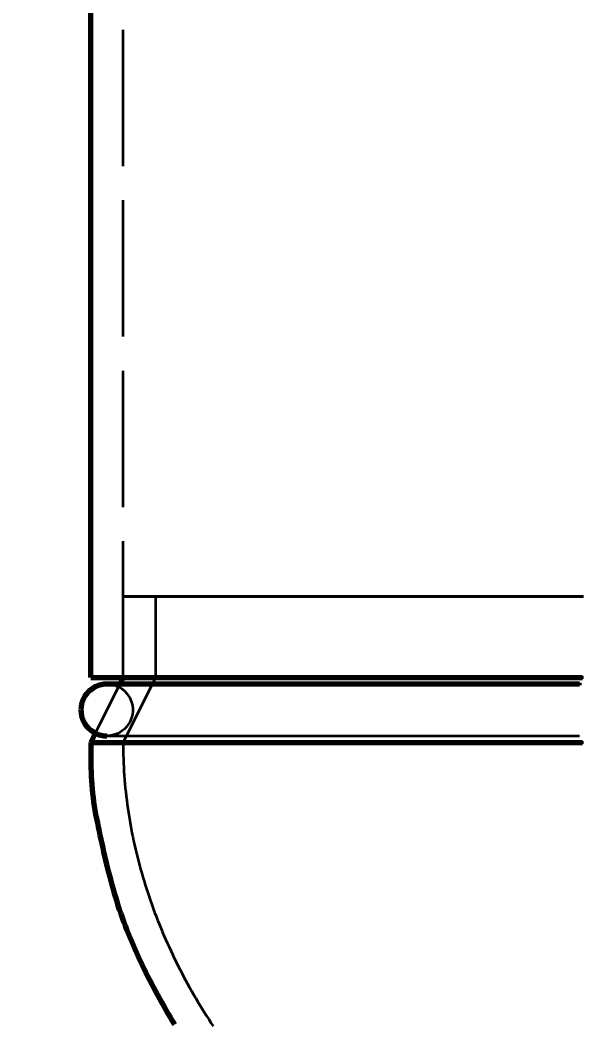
# Model space of a CAD drawing. Header units: millimetres. Extents: x 0 to 1554, y 0 to 420.
# Drawn here: x 75.68 to 92.08, y 141.39 to 170.84 of the extents above; entities that cross this region are included whole.
import ezdxf

# ---------------------------------------------------------------- set-up
doc = ezdxf.new("R2010")
doc.units = ezdxf.units.MM
doc.linetypes.add('IRAM-E-TRAZOS', pattern=[5, 4, -1])
for name, color, linetype, lineweight in [('01-VISIBLE', 7, 'CONTINUOUS', 70), ('02-OCULTA', 4, 'IRAM-E-TRAZOS', 35), ('04-COTA', 3, 'CONTINUOUS', 18)]:
    doc.layers.add(name, color=color, linetype=linetype, lineweight=lineweight)
doc.styles.add('ISO3098', font='isocpeur.ttf')
doc.dimstyles.new('FLAMA-IRAM', dxfattribs={"dimtxt": 3.5, "dimasz": 3.5, "dimexe": 2, "dimexo": 1.5, "dimgap": 1, "dimtad": 1, "dimdec": 1, "dimtxsty": 'ISO3098', "dimblk": 'IRAM_FLECHA', "dimblk1": 'IRAM_FLECHA', "dimblk2": 'IRAM_FLECHA', "dimcen": 2.5, "dimclrd": 256, "dimclre": 256, "dimclrt": 256, "dimazin": 3, "dimtfac": 1, "dimtmove": 0, "dimatfit": 3, "dimlwd": 18, "dimlwe": 18})

# ---------------------------------------------------------------- blocks, each defined once
blk = doc.blocks.new('IRAM_FLECHA')
blk.add_solid([(0, 0), (-1, 0.125), (-1, -0.125)])

msp = doc.modelspace()

# ---------------------------------------------------------------- linework, layer by layer
at = {"layer": '01-VISIBLE'}
for p, q in [((77.75, 151.552), (77.75, 331.552)), ((78.7, 151.552), (78.605, 151.362)), ((77.885, 149.922), (77.75, 149.652))]:
    msp.add_line(p, q, dxfattribs=at)
for points in [[(78.225, 151.362), (78.14, 151.357), (78.056, 151.343), (77.974, 151.319), (77.895, 151.287), (77.821, 151.245), (77.751, 151.196), (77.688, 151.139), (77.631, 151.076), (77.581, 151.006), (77.54, 150.932), (77.508, 150.853), (77.484, 150.771), (77.47, 150.687), (77.465, 150.602)], [(77.75, 151.552), (77.945, 151.552), (78.14, 151.552), (78.335, 151.552), (78.53, 151.552), (78.725, 151.552), (78.92, 151.552), (79.115, 151.552), (79.31, 151.552), (79.505, 151.552), (79.7, 151.552), (79.895, 151.552), (80.09, 151.552), (80.285, 151.552), (80.48, 151.552), (80.675, 151.552), (80.87, 151.552), (81.065, 151.552), (81.26, 151.552), (81.455, 151.552), (81.65, 151.552), (81.845, 151.552), (82.04, 151.552), (82.235, 151.552), (82.43, 151.552), (82.625, 151.552), (82.82, 151.552), (83.015, 151.552), (83.21, 151.552), (83.405, 151.552), (83.6, 151.552), (83.795, 151.552), (83.99, 151.552), (84.185, 151.552), (84.38, 151.552), (84.575, 151.552), (84.77, 151.552), (84.965, 151.552), (85.16, 151.552), (85.355, 151.552), (85.55, 151.552), (85.745, 151.552), (85.94, 151.552), (86.135, 151.552), (86.33, 151.552), (86.525, 151.552), (86.72, 151.552), (86.915, 151.552), (87.11, 151.552), (87.305, 151.552), (87.5, 151.552), (87.695, 151.552), (87.89, 151.552), (88.085, 151.552), (88.28, 151.552), (88.475, 151.552), (88.67, 151.552), (88.865, 151.552), (89.06, 151.552), (89.255, 151.552), (89.45, 151.552), (89.645, 151.552), (89.84, 151.552), (90.035, 151.552), (90.23, 151.552), (90.425, 151.552), (90.62, 151.552), (90.815, 151.552), (91.01, 151.552), (91.205, 151.552), (91.4, 151.552), (91.595, 151.552), (91.79, 151.552), (91.985, 151.552), (92.18, 151.552)], [(78.605, 151.362), (78.542, 151.362), (78.478, 151.362), (78.415, 151.362), (78.352, 151.362), (78.288, 151.362), (78.225, 151.362)], [(92.094, 151.362), (91.901, 151.362), (91.709, 151.362), (91.516, 151.362), (91.323, 151.362), (91.131, 151.362), (90.938, 151.362), (90.746, 151.362), (90.553, 151.362), (90.36, 151.362), (90.168, 151.362), (89.975, 151.362), (89.782, 151.362), (89.59, 151.362), (89.397, 151.362), (89.205, 151.362), (89.012, 151.362), (88.819, 151.362), (88.627, 151.362), (88.434, 151.362), (88.242, 151.362), (88.049, 151.362), (87.856, 151.362), (87.664, 151.362), (87.471, 151.362), (87.278, 151.362), (87.086, 151.362), (86.893, 151.362), (86.701, 151.362), (86.508, 151.362), (86.315, 151.362), (86.123, 151.362), (85.93, 151.362), (85.737, 151.362), (85.545, 151.362), (85.352, 151.362), (85.159, 151.362), (84.967, 151.362), (84.774, 151.362), (84.582, 151.362), (84.389, 151.362), (84.196, 151.362), (84.004, 151.362), (83.811, 151.362), (83.618, 151.362), (83.426, 151.362), (83.233, 151.362), (83.041, 151.362), (82.848, 151.362), (82.655, 151.362), (82.463, 151.362), (82.27, 151.362), (82.077, 151.362), (81.885, 151.362), (81.692, 151.362), (81.5, 151.362), (81.307, 151.362), (81.114, 151.362), (80.922, 151.362), (80.729, 151.362), (80.536, 151.362), (80.344, 151.362), (80.151, 151.362), (79.959, 151.362), (79.766, 151.362), (79.573, 151.362), (79.381, 151.362), (79.188, 151.362), (78.995, 151.362), (78.803, 151.362), (78.61, 151.362), (78.418, 151.362), (78.225, 151.362)], [(77.465, 150.602), (77.47, 150.517), (77.484, 150.433), (77.508, 150.351), (77.54, 150.272), (77.581, 150.197), (77.631, 150.128), (77.688, 150.064), (77.751, 150.008), (77.821, 149.958), (77.895, 149.917), (77.974, 149.884), (78.056, 149.861), (78.14, 149.847), (78.225, 149.842)], [(77.75, 149.652), (77.945, 149.652), (78.14, 149.652), (78.335, 149.652), (78.53, 149.652), (78.725, 149.652), (78.92, 149.652), (79.115, 149.652), (79.31, 149.652), (79.505, 149.652), (79.7, 149.652), (79.895, 149.652), (80.09, 149.652), (80.285, 149.652), (80.48, 149.652), (80.675, 149.652), (80.87, 149.652), (81.065, 149.652), (81.26, 149.652), (81.455, 149.652), (81.65, 149.652), (81.845, 149.652), (82.04, 149.652), (82.235, 149.652), (82.43, 149.652), (82.625, 149.652), (82.82, 149.652), (83.015, 149.652), (83.21, 149.652), (83.405, 149.652), (83.6, 149.652), (83.795, 149.652), (83.99, 149.652), (84.185, 149.652), (84.38, 149.652), (84.575, 149.652), (84.77, 149.652), (84.965, 149.652), (85.16, 149.652), (85.355, 149.652), (85.55, 149.652), (85.745, 149.652), (85.94, 149.652), (86.135, 149.652), (86.33, 149.652), (86.525, 149.652), (86.72, 149.652), (86.915, 149.652), (87.11, 149.652), (87.305, 149.652), (87.5, 149.652), (87.695, 149.652), (87.89, 149.652), (88.085, 149.652), (88.28, 149.652), (88.475, 149.652), (88.67, 149.652), (88.865, 149.652), (89.06, 149.652), (89.255, 149.652), (89.45, 149.652), (89.645, 149.652), (89.84, 149.652), (90.035, 149.652), (90.23, 149.652), (90.425, 149.652), (90.62, 149.652), (90.815, 149.652), (91.01, 149.652), (91.205, 149.652), (91.4, 149.652), (91.595, 149.652), (91.79, 149.652), (91.985, 149.652), (92.18, 149.652)], [(77.75, 149.652), (77.751, 149.527), (77.752, 149.402), (77.753, 149.277), (77.754, 149.152), (77.756, 149.027), (77.759, 148.902), (77.762, 148.777), (77.767, 148.653), (77.773, 148.528), (77.781, 148.403), (77.791, 148.279), (77.804, 148.154), (77.818, 148.03), (77.835, 147.906), (77.853, 147.783), (77.874, 147.66), (77.896, 147.537), (77.92, 147.414), (77.945, 147.292), (77.97, 147.169), (77.996, 147.047), (78.022, 146.925), (78.048, 146.803), (78.075, 146.681), (78.103, 146.559), (78.13, 146.437), (78.158, 146.315), (78.186, 146.194), (78.215, 146.072), (78.245, 145.951), (78.275, 145.83), (78.307, 145.709), (78.339, 145.588), (78.372, 145.468), (78.406, 145.347), (78.441, 145.228), (78.477, 145.108), (78.513, 144.988), (78.551, 144.869), (78.59, 144.751), (78.63, 144.632), (78.672, 144.514), (78.714, 144.397), (78.758, 144.28), (78.803, 144.164), (78.849, 144.047), (78.896, 143.932), (78.944, 143.816), (78.994, 143.702), (79.044, 143.587), (79.095, 143.473), (79.147, 143.36), (79.2, 143.246), (79.253, 143.134), (79.308, 143.021), (79.363, 142.909), (79.419, 142.797), (79.476, 142.686), (79.533, 142.575), (79.591, 142.465), (79.65, 142.355), (79.71, 142.245), (79.77, 142.135), (79.831, 142.026), (79.893, 141.918), (79.955, 141.809), (80.018, 141.701), (80.081, 141.594), (80.145, 141.486), (80.21, 141.38)]]:
    msp.add_lwpolyline(points, dxfattribs=at)
at = {"layer": '02-OCULTA'}
for p, q in [((78.7, 151.552), (78.7, 331.552)), ((78.7, 151.552), (78.7, 153.927)), ((79.65, 153.927), (79.65, 151.552)), ((78.605, 151.362), (77.885, 149.922)), ((79.65, 151.552), (78.7, 149.652))]:
    msp.add_line(p, q, dxfattribs=at)
for points in [[(92.208, 153.927), (92.017, 153.927), (91.827, 153.927), (91.637, 153.927), (91.447, 153.927), (91.257, 153.927), (91.066, 153.927), (90.876, 153.927), (90.686, 153.927), (90.495, 153.927), (90.305, 153.927), (90.115, 153.927), (89.925, 153.927), (89.734, 153.927), (89.544, 153.927), (89.354, 153.927), (89.164, 153.927), (88.973, 153.927), (88.783, 153.927), (88.593, 153.927), (88.403, 153.927), (88.212, 153.927), (88.022, 153.927), (87.832, 153.927), (87.642, 153.927), (87.451, 153.927), (87.261, 153.927), (87.071, 153.927), (86.881, 153.927), (86.69, 153.927), (86.5, 153.927), (86.31, 153.927), (86.12, 153.927), (85.929, 153.927), (85.739, 153.927), (85.549, 153.927), (85.359, 153.927), (85.168, 153.927), (84.978, 153.927), (84.788, 153.927), (84.598, 153.927), (84.407, 153.927), (84.217, 153.927), (84.027, 153.927), (83.837, 153.927), (83.647, 153.927), (83.456, 153.927), (83.266, 153.927), (83.076, 153.927), (82.885, 153.927), (82.695, 153.927), (82.505, 153.927), (82.315, 153.927), (82.124, 153.927), (81.934, 153.927), (81.744, 153.927), (81.554, 153.927), (81.363, 153.927), (81.173, 153.927), (80.983, 153.927), (80.793, 153.927), (80.602, 153.927), (80.412, 153.927), (80.222, 153.927), (80.032, 153.927), (79.841, 153.927), (79.651, 153.927), (79.461, 153.927), (79.271, 153.927), (79.08, 153.927), (78.89, 153.927), (78.7, 153.927)], [(78.7, 153.927), (78.89, 153.927), (79.08, 153.927), (79.271, 153.927), (79.461, 153.927), (79.651, 153.927), (79.841, 153.927), (80.032, 153.927), (80.222, 153.927), (80.412, 153.927), (80.602, 153.927), (80.793, 153.927), (80.983, 153.927), (81.173, 153.927), (81.363, 153.927), (81.554, 153.927), (81.744, 153.927), (81.934, 153.927), (82.124, 153.927), (82.315, 153.927), (82.505, 153.927), (82.695, 153.927), (82.885, 153.927), (83.076, 153.927), (83.266, 153.927), (83.456, 153.927), (83.647, 153.927), (83.837, 153.927), (84.027, 153.927), (84.217, 153.927), (84.407, 153.927), (84.598, 153.927), (84.788, 153.927), (84.978, 153.927), (85.168, 153.927), (85.359, 153.927), (85.549, 153.927), (85.739, 153.927), (85.929, 153.927), (86.12, 153.927), (86.31, 153.927), (86.5, 153.927), (86.69, 153.927), (86.881, 153.927), (87.071, 153.927), (87.261, 153.927), (87.451, 153.927), (87.642, 153.927), (87.832, 153.927), (88.022, 153.927), (88.212, 153.927), (88.403, 153.927), (88.593, 153.927), (88.783, 153.927), (88.973, 153.927), (89.164, 153.927), (89.354, 153.927), (89.544, 153.927), (89.734, 153.927), (89.925, 153.927), (90.115, 153.927), (90.305, 153.927), (90.495, 153.927), (90.686, 153.927), (90.876, 153.927), (91.066, 153.927), (91.257, 153.927), (91.447, 153.927), (91.637, 153.927), (91.827, 153.927), (92.017, 153.927), (92.208, 153.927)], [(92.078, 153.927), (91.893, 153.927), (91.707, 153.927), (91.522, 153.927), (91.337, 153.927), (91.151, 153.927), (90.965, 153.927), (90.78, 153.927), (90.594, 153.927), (90.409, 153.927), (90.223, 153.927), (90.038, 153.927), (89.852, 153.927), (89.667, 153.927), (89.481, 153.927), (89.296, 153.927), (89.111, 153.927), (88.925, 153.927), (88.739, 153.927), (88.554, 153.927), (88.368, 153.927), (88.183, 153.927), (87.998, 153.927), (87.812, 153.927), (87.626, 153.927), (87.441, 153.927), (87.255, 153.927), (87.07, 153.927), (86.885, 153.927), (86.699, 153.927), (86.513, 153.927), (86.328, 153.927), (86.142, 153.927), (85.957, 153.927), (85.772, 153.927), (85.586, 153.927), (85.4, 153.927), (85.215, 153.927), (85.029, 153.927), (84.844, 153.927), (84.659, 153.927), (84.473, 153.927), (84.287, 153.927), (84.102, 153.927), (83.916, 153.927), (83.731, 153.927), (83.546, 153.927), (83.36, 153.927), (83.174, 153.927), (82.989, 153.927), (82.803, 153.927), (82.618, 153.927), (82.433, 153.927), (82.247, 153.927), (82.061, 153.927), (81.876, 153.927), (81.69, 153.927), (81.505, 153.927), (81.319, 153.927), (81.134, 153.927), (80.948, 153.927), (80.763, 153.927), (80.577, 153.927), (80.392, 153.927), (80.206, 153.927), (80.021, 153.927), (79.835, 153.927), (79.65, 153.927)], [(79.65, 153.927), (79.835, 153.927), (80.021, 153.927), (80.206, 153.927), (80.392, 153.927), (80.577, 153.927), (80.763, 153.927), (80.948, 153.927), (81.134, 153.927), (81.319, 153.927), (81.505, 153.927), (81.69, 153.927), (81.876, 153.927), (82.061, 153.927), (82.247, 153.927), (82.433, 153.927), (82.618, 153.927), (82.803, 153.927), (82.989, 153.927), (83.174, 153.927), (83.36, 153.927), (83.546, 153.927), (83.731, 153.927), (83.916, 153.927), (84.102, 153.927), (84.287, 153.927), (84.473, 153.927), (84.659, 153.927), (84.844, 153.927), (85.029, 153.927), (85.215, 153.927), (85.4, 153.927), (85.586, 153.927), (85.772, 153.927), (85.957, 153.927), (86.142, 153.927), (86.328, 153.927), (86.513, 153.927), (86.699, 153.927), (86.885, 153.927), (87.07, 153.927), (87.255, 153.927), (87.441, 153.927), (87.626, 153.927), (87.812, 153.927), (87.998, 153.927), (88.183, 153.927), (88.368, 153.927), (88.554, 153.927), (88.739, 153.927), (88.925, 153.927), (89.111, 153.927), (89.296, 153.927), (89.481, 153.927), (89.667, 153.927), (89.852, 153.927), (90.038, 153.927), (90.223, 153.927), (90.409, 153.927), (90.594, 153.927), (90.78, 153.927), (90.965, 153.927), (91.151, 153.927), (91.337, 153.927), (91.522, 153.927), (91.707, 153.927), (91.893, 153.927), (92.078, 153.927)], [(92.18, 151.552), (91.985, 151.552), (91.79, 151.552), (91.595, 151.552), (91.4, 151.552), (91.205, 151.552), (91.01, 151.552), (90.815, 151.552), (90.62, 151.552), (90.425, 151.552), (90.23, 151.552), (90.035, 151.552), (89.84, 151.552), (89.645, 151.552), (89.45, 151.552), (89.255, 151.552), (89.06, 151.552), (88.865, 151.552), (88.67, 151.552), (88.475, 151.552), (88.28, 151.552), (88.085, 151.552), (87.89, 151.552), (87.695, 151.552), (87.5, 151.552), (87.305, 151.552), (87.11, 151.552), (86.915, 151.552), (86.72, 151.552), (86.525, 151.552), (86.33, 151.552), (86.135, 151.552), (85.94, 151.552), (85.745, 151.552), (85.55, 151.552), (85.355, 151.552), (85.16, 151.552), (84.965, 151.552), (84.77, 151.552), (84.575, 151.552), (84.38, 151.552), (84.185, 151.552), (83.99, 151.552), (83.795, 151.552), (83.6, 151.552), (83.405, 151.552), (83.21, 151.552), (83.015, 151.552), (82.82, 151.552), (82.625, 151.552), (82.43, 151.552), (82.235, 151.552), (82.04, 151.552), (81.845, 151.552), (81.65, 151.552), (81.455, 151.552), (81.26, 151.552), (81.065, 151.552), (80.87, 151.552), (80.675, 151.552), (80.48, 151.552), (80.285, 151.552), (80.09, 151.552), (79.895, 151.552), (79.7, 151.552), (79.505, 151.552), (79.31, 151.552), (79.115, 151.552), (78.92, 151.552), (78.725, 151.552), (78.53, 151.552), (78.335, 151.552), (78.14, 151.552), (77.945, 151.552), (77.75, 151.552)], [(78.225, 151.362), (78.307, 151.357), (78.388, 151.344), (78.468, 151.322), (78.544, 151.292), (78.617, 151.253), (78.685, 151.207), (78.748, 151.154), (78.804, 151.094), (78.854, 151.028), (78.896, 150.958), (78.931, 150.883), (78.957, 150.805), (78.975, 150.725), (78.984, 150.643), (78.984, 150.561), (78.975, 150.479), (78.957, 150.398), (78.931, 150.32), (78.896, 150.246), (78.854, 150.175), (78.804, 150.11), (78.748, 150.05), (78.685, 149.997), (78.617, 149.951), (78.544, 149.912), (78.468, 149.882), (78.388, 149.86), (78.307, 149.846), (78.225, 149.842)], [(92.146, 151.362), (91.956, 151.362), (91.765, 151.362), (91.574, 151.362), (91.384, 151.362), (91.193, 151.362), (91.002, 151.362), (90.811, 151.362), (90.621, 151.362), (90.43, 151.362), (90.239, 151.362), (90.048, 151.362), (89.858, 151.362), (89.667, 151.362), (89.476, 151.362), (89.286, 151.362), (89.095, 151.362), (88.904, 151.362), (88.713, 151.362), (88.523, 151.362), (88.332, 151.362), (88.141, 151.362), (87.951, 151.362), (87.76, 151.362), (87.569, 151.362), (87.378, 151.362), (87.188, 151.362), (86.997, 151.362), (86.806, 151.362), (86.615, 151.362), (86.425, 151.362), (86.234, 151.362), (86.043, 151.362), (85.853, 151.362), (85.662, 151.362), (85.471, 151.362), (85.28, 151.362), (85.09, 151.362), (84.899, 151.362), (84.708, 151.362), (84.517, 151.362), (84.327, 151.362), (84.136, 151.362), (83.945, 151.362), (83.755, 151.362), (83.564, 151.362), (83.373, 151.362), (83.182, 151.362), (82.992, 151.362), (82.801, 151.362), (82.61, 151.362), (82.419, 151.362), (82.229, 151.362), (82.038, 151.362), (81.847, 151.362), (81.657, 151.362), (81.466, 151.362), (81.275, 151.362), (81.084, 151.362), (80.894, 151.362), (80.703, 151.362), (80.512, 151.362), (80.322, 151.362), (80.131, 151.362), (79.94, 151.362), (79.749, 151.362), (79.559, 151.362), (79.368, 151.362), (79.177, 151.362), (78.986, 151.362), (78.796, 151.362), (78.605, 151.362)], [(92.208, 151.552), (92.017, 151.552), (91.827, 151.552), (91.637, 151.552), (91.447, 151.552), (91.257, 151.552), (91.066, 151.552), (90.876, 151.552), (90.686, 151.552), (90.495, 151.552), (90.305, 151.552), (90.115, 151.552), (89.925, 151.552), (89.734, 151.552), (89.544, 151.552), (89.354, 151.552), (89.164, 151.552), (88.973, 151.552), (88.783, 151.552), (88.593, 151.552), (88.403, 151.552), (88.212, 151.552), (88.022, 151.552), (87.832, 151.552), (87.642, 151.552), (87.451, 151.552), (87.261, 151.552), (87.071, 151.552), (86.881, 151.552), (86.69, 151.552), (86.5, 151.552), (86.31, 151.552), (86.12, 151.552), (85.929, 151.552), (85.739, 151.552), (85.549, 151.552), (85.359, 151.552), (85.168, 151.552), (84.978, 151.552), (84.788, 151.552), (84.598, 151.552), (84.407, 151.552), (84.217, 151.552), (84.027, 151.552), (83.837, 151.552), (83.647, 151.552), (83.456, 151.552), (83.266, 151.552), (83.076, 151.552), (82.885, 151.552), (82.695, 151.552), (82.505, 151.552), (82.315, 151.552), (82.124, 151.552), (81.934, 151.552), (81.744, 151.552), (81.554, 151.552), (81.363, 151.552), (81.173, 151.552), (80.983, 151.552), (80.793, 151.552), (80.602, 151.552), (80.412, 151.552), (80.222, 151.552), (80.032, 151.552), (79.841, 151.552), (79.651, 151.552), (79.461, 151.552), (79.271, 151.552), (79.08, 151.552), (78.89, 151.552), (78.7, 151.552)], [(78.7, 151.552), (78.89, 151.552), (79.08, 151.552), (79.271, 151.552), (79.461, 151.552), (79.651, 151.552), (79.841, 151.552), (80.032, 151.552), (80.222, 151.552), (80.412, 151.552), (80.602, 151.552), (80.793, 151.552), (80.983, 151.552), (81.173, 151.552), (81.363, 151.552), (81.554, 151.552), (81.744, 151.552), (81.934, 151.552), (82.124, 151.552), (82.315, 151.552), (82.505, 151.552), (82.695, 151.552), (82.885, 151.552), (83.076, 151.552), (83.266, 151.552), (83.456, 151.552), (83.647, 151.552), (83.837, 151.552), (84.027, 151.552), (84.217, 151.552), (84.407, 151.552), (84.598, 151.552), (84.788, 151.552), (84.978, 151.552), (85.168, 151.552), (85.359, 151.552), (85.549, 151.552), (85.739, 151.552), (85.929, 151.552), (86.12, 151.552), (86.31, 151.552), (86.5, 151.552), (86.69, 151.552), (86.881, 151.552), (87.071, 151.552), (87.261, 151.552), (87.451, 151.552), (87.642, 151.552), (87.832, 151.552), (88.022, 151.552), (88.212, 151.552), (88.403, 151.552), (88.593, 151.552), (88.783, 151.552), (88.973, 151.552), (89.164, 151.552), (89.354, 151.552), (89.544, 151.552), (89.734, 151.552), (89.925, 151.552), (90.115, 151.552), (90.305, 151.552), (90.495, 151.552), (90.686, 151.552), (90.876, 151.552), (91.066, 151.552), (91.257, 151.552), (91.447, 151.552), (91.637, 151.552), (91.827, 151.552), (92.017, 151.552), (92.208, 151.552)], [(92.208, 151.552), (92.017, 151.552), (91.827, 151.552), (91.637, 151.552), (91.447, 151.552), (91.257, 151.552), (91.066, 151.552), (90.876, 151.552), (90.686, 151.552), (90.495, 151.552), (90.305, 151.552), (90.115, 151.552), (89.925, 151.552), (89.734, 151.552), (89.544, 151.552), (89.354, 151.552), (89.164, 151.552), (88.973, 151.552), (88.783, 151.552), (88.593, 151.552), (88.403, 151.552), (88.212, 151.552), (88.022, 151.552), (87.832, 151.552), (87.642, 151.552), (87.451, 151.552), (87.261, 151.552), (87.071, 151.552), (86.881, 151.552), (86.69, 151.552), (86.5, 151.552), (86.31, 151.552), (86.12, 151.552), (85.929, 151.552), (85.739, 151.552), (85.549, 151.552), (85.359, 151.552), (85.168, 151.552), (84.978, 151.552), (84.788, 151.552), (84.598, 151.552), (84.407, 151.552), (84.217, 151.552), (84.027, 151.552), (83.837, 151.552), (83.647, 151.552), (83.456, 151.552), (83.266, 151.552), (83.076, 151.552), (82.885, 151.552), (82.695, 151.552), (82.505, 151.552), (82.315, 151.552), (82.124, 151.552), (81.934, 151.552), (81.744, 151.552), (81.554, 151.552), (81.363, 151.552), (81.173, 151.552), (80.983, 151.552), (80.793, 151.552), (80.602, 151.552), (80.412, 151.552), (80.222, 151.552), (80.032, 151.552), (79.841, 151.552), (79.651, 151.552), (79.461, 151.552), (79.271, 151.552), (79.08, 151.552), (78.89, 151.552), (78.7, 151.552)], [(78.7, 151.552), (78.89, 151.552), (79.08, 151.552), (79.271, 151.552), (79.461, 151.552), (79.651, 151.552), (79.841, 151.552), (80.032, 151.552), (80.222, 151.552), (80.412, 151.552), (80.602, 151.552), (80.793, 151.552), (80.983, 151.552), (81.173, 151.552), (81.363, 151.552), (81.554, 151.552), (81.744, 151.552), (81.934, 151.552), (82.124, 151.552), (82.315, 151.552), (82.505, 151.552), (82.695, 151.552), (82.885, 151.552), (83.076, 151.552), (83.266, 151.552), (83.456, 151.552), (83.647, 151.552), (83.837, 151.552), (84.027, 151.552), (84.217, 151.552), (84.407, 151.552), (84.598, 151.552), (84.788, 151.552), (84.978, 151.552), (85.168, 151.552), (85.359, 151.552), (85.549, 151.552), (85.739, 151.552), (85.929, 151.552), (86.12, 151.552), (86.31, 151.552), (86.5, 151.552), (86.69, 151.552), (86.881, 151.552), (87.071, 151.552), (87.261, 151.552), (87.451, 151.552), (87.642, 151.552), (87.832, 151.552), (88.022, 151.552), (88.212, 151.552), (88.403, 151.552), (88.593, 151.552), (88.783, 151.552), (88.973, 151.552), (89.164, 151.552), (89.354, 151.552), (89.544, 151.552), (89.734, 151.552), (89.925, 151.552), (90.115, 151.552), (90.305, 151.552), (90.495, 151.552), (90.686, 151.552), (90.876, 151.552), (91.066, 151.552), (91.257, 151.552), (91.447, 151.552), (91.637, 151.552), (91.827, 151.552), (92.017, 151.552), (92.208, 151.552)], [(92.078, 151.552), (91.893, 151.552), (91.707, 151.552), (91.522, 151.552), (91.337, 151.552), (91.151, 151.552), (90.965, 151.552), (90.78, 151.552), (90.594, 151.552), (90.409, 151.552), (90.223, 151.552), (90.038, 151.552), (89.852, 151.552), (89.667, 151.552), (89.481, 151.552), (89.296, 151.552), (89.111, 151.552), (88.925, 151.552), (88.739, 151.552), (88.554, 151.552), (88.368, 151.552), (88.183, 151.552), (87.998, 151.552), (87.812, 151.552), (87.626, 151.552), (87.441, 151.552), (87.255, 151.552), (87.07, 151.552), (86.885, 151.552), (86.699, 151.552), (86.513, 151.552), (86.328, 151.552), (86.142, 151.552), (85.957, 151.552), (85.772, 151.552), (85.586, 151.552), (85.4, 151.552), (85.215, 151.552), (85.029, 151.552), (84.844, 151.552), (84.659, 151.552), (84.473, 151.552), (84.287, 151.552), (84.102, 151.552), (83.916, 151.552), (83.731, 151.552), (83.546, 151.552), (83.36, 151.552), (83.174, 151.552), (82.989, 151.552), (82.803, 151.552), (82.618, 151.552), (82.433, 151.552), (82.247, 151.552), (82.061, 151.552), (81.876, 151.552), (81.69, 151.552), (81.505, 151.552), (81.319, 151.552), (81.134, 151.552), (80.948, 151.552), (80.763, 151.552), (80.577, 151.552), (80.392, 151.552), (80.206, 151.552), (80.021, 151.552), (79.835, 151.552), (79.65, 151.552)], [(79.65, 151.552), (79.835, 151.552), (80.021, 151.552), (80.206, 151.552), (80.392, 151.552), (80.577, 151.552), (80.763, 151.552), (80.948, 151.552), (81.134, 151.552), (81.319, 151.552), (81.505, 151.552), (81.69, 151.552), (81.876, 151.552), (82.061, 151.552), (82.247, 151.552), (82.433, 151.552), (82.618, 151.552), (82.803, 151.552), (82.989, 151.552), (83.174, 151.552), (83.36, 151.552), (83.546, 151.552), (83.731, 151.552), (83.916, 151.552), (84.102, 151.552), (84.287, 151.552), (84.473, 151.552), (84.659, 151.552), (84.844, 151.552), (85.029, 151.552), (85.215, 151.552), (85.4, 151.552), (85.586, 151.552), (85.772, 151.552), (85.957, 151.552), (86.142, 151.552), (86.328, 151.552), (86.513, 151.552), (86.699, 151.552), (86.885, 151.552), (87.07, 151.552), (87.255, 151.552), (87.441, 151.552), (87.626, 151.552), (87.812, 151.552), (87.998, 151.552), (88.183, 151.552), (88.368, 151.552), (88.554, 151.552), (88.739, 151.552), (88.925, 151.552), (89.111, 151.552), (89.296, 151.552), (89.481, 151.552), (89.667, 151.552), (89.852, 151.552), (90.038, 151.552), (90.223, 151.552), (90.409, 151.552), (90.594, 151.552), (90.78, 151.552), (90.965, 151.552), (91.151, 151.552), (91.337, 151.552), (91.522, 151.552), (91.707, 151.552), (91.893, 151.552), (92.078, 151.552)], [(92.18, 149.652), (91.985, 149.652), (91.79, 149.652), (91.595, 149.652), (91.4, 149.652), (91.205, 149.652), (91.01, 149.652), (90.815, 149.652), (90.62, 149.652), (90.425, 149.652), (90.23, 149.652), (90.035, 149.652), (89.84, 149.652), (89.645, 149.652), (89.45, 149.652), (89.255, 149.652), (89.06, 149.652), (88.865, 149.652), (88.67, 149.652), (88.475, 149.652), (88.28, 149.652), (88.085, 149.652), (87.89, 149.652), (87.695, 149.652), (87.5, 149.652), (87.305, 149.652), (87.11, 149.652), (86.915, 149.652), (86.72, 149.652), (86.525, 149.652), (86.33, 149.652), (86.135, 149.652), (85.94, 149.652), (85.745, 149.652), (85.55, 149.652), (85.355, 149.652), (85.16, 149.652), (84.965, 149.652), (84.77, 149.652), (84.575, 149.652), (84.38, 149.652), (84.185, 149.652), (83.99, 149.652), (83.795, 149.652), (83.6, 149.652), (83.405, 149.652), (83.21, 149.652), (83.015, 149.652), (82.82, 149.652), (82.625, 149.652), (82.43, 149.652), (82.235, 149.652), (82.04, 149.652), (81.845, 149.652), (81.65, 149.652), (81.455, 149.652), (81.26, 149.652), (81.065, 149.652), (80.87, 149.652), (80.675, 149.652), (80.48, 149.652), (80.285, 149.652), (80.09, 149.652), (79.895, 149.652), (79.7, 149.652), (79.505, 149.652), (79.31, 149.652), (79.115, 149.652), (78.92, 149.652), (78.725, 149.652), (78.53, 149.652), (78.335, 149.652), (78.14, 149.652), (77.945, 149.652), (77.75, 149.652)], [(78.225, 149.842), (78.418, 149.842), (78.61, 149.842), (78.803, 149.842), (78.995, 149.842), (79.188, 149.842), (79.381, 149.842), (79.573, 149.842), (79.766, 149.842), (79.959, 149.842), (80.151, 149.842), (80.344, 149.842), (80.536, 149.842), (80.729, 149.842), (80.922, 149.842), (81.114, 149.842), (81.307, 149.842), (81.5, 149.842), (81.692, 149.842), (81.885, 149.842), (82.077, 149.842), (82.27, 149.842), (82.463, 149.842), (82.655, 149.842), (82.848, 149.842), (83.041, 149.842), (83.233, 149.842), (83.426, 149.842), (83.618, 149.842), (83.811, 149.842), (84.004, 149.842), (84.196, 149.842), (84.389, 149.842), (84.582, 149.842), (84.774, 149.842), (84.967, 149.842), (85.159, 149.842), (85.352, 149.842), (85.545, 149.842), (85.737, 149.842), (85.93, 149.842), (86.123, 149.842), (86.315, 149.842), (86.508, 149.842), (86.701, 149.842), (86.893, 149.842), (87.086, 149.842), (87.278, 149.842), (87.471, 149.842), (87.664, 149.842), (87.856, 149.842), (88.049, 149.842), (88.242, 149.842), (88.434, 149.842), (88.627, 149.842), (88.819, 149.842), (89.012, 149.842), (89.205, 149.842), (89.397, 149.842), (89.59, 149.842), (89.782, 149.842), (89.975, 149.842), (90.168, 149.842), (90.36, 149.842), (90.553, 149.842), (90.746, 149.842), (90.938, 149.842), (91.131, 149.842), (91.323, 149.842), (91.516, 149.842), (91.709, 149.842), (91.901, 149.842), (92.094, 149.842)], [(78.225, 149.842), (78.418, 149.842), (78.61, 149.842), (78.803, 149.842), (78.995, 149.842), (79.188, 149.842), (79.381, 149.842), (79.573, 149.842), (79.766, 149.842), (79.959, 149.842), (80.151, 149.842), (80.344, 149.842), (80.536, 149.842), (80.729, 149.842), (80.922, 149.842), (81.114, 149.842), (81.307, 149.842), (81.5, 149.842), (81.692, 149.842), (81.885, 149.842), (82.077, 149.842), (82.27, 149.842), (82.463, 149.842), (82.655, 149.842), (82.848, 149.842), (83.041, 149.842), (83.233, 149.842), (83.426, 149.842), (83.618, 149.842), (83.811, 149.842), (84.004, 149.842), (84.196, 149.842), (84.389, 149.842), (84.582, 149.842), (84.774, 149.842), (84.967, 149.842), (85.159, 149.842), (85.352, 149.842), (85.545, 149.842), (85.737, 149.842), (85.93, 149.842), (86.123, 149.842), (86.315, 149.842), (86.508, 149.842), (86.701, 149.842), (86.893, 149.842), (87.086, 149.842), (87.278, 149.842), (87.471, 149.842), (87.664, 149.842), (87.856, 149.842), (88.049, 149.842), (88.242, 149.842), (88.434, 149.842), (88.627, 149.842), (88.819, 149.842), (89.012, 149.842), (89.205, 149.842), (89.397, 149.842), (89.59, 149.842), (89.782, 149.842), (89.975, 149.842), (90.168, 149.842), (90.36, 149.842), (90.553, 149.842), (90.746, 149.842), (90.938, 149.842), (91.131, 149.842), (91.323, 149.842), (91.516, 149.842), (91.709, 149.842), (91.901, 149.842), (92.094, 149.842)], [(92.208, 149.652), (92.017, 149.652), (91.827, 149.652), (91.637, 149.652), (91.447, 149.652), (91.257, 149.652), (91.066, 149.652), (90.876, 149.652), (90.686, 149.652), (90.495, 149.652), (90.305, 149.652), (90.115, 149.652), (89.925, 149.652), (89.734, 149.652), (89.544, 149.652), (89.354, 149.652), (89.164, 149.652), (88.973, 149.652), (88.783, 149.652), (88.593, 149.652), (88.403, 149.652), (88.212, 149.652), (88.022, 149.652), (87.832, 149.652), (87.642, 149.652), (87.451, 149.652), (87.261, 149.652), (87.071, 149.652), (86.881, 149.652), (86.69, 149.652), (86.5, 149.652), (86.31, 149.652), (86.12, 149.652), (85.929, 149.652), (85.739, 149.652), (85.549, 149.652), (85.359, 149.652), (85.168, 149.652), (84.978, 149.652), (84.788, 149.652), (84.598, 149.652), (84.407, 149.652), (84.217, 149.652), (84.027, 149.652), (83.837, 149.652), (83.647, 149.652), (83.456, 149.652), (83.266, 149.652), (83.076, 149.652), (82.885, 149.652), (82.695, 149.652), (82.505, 149.652), (82.315, 149.652), (82.124, 149.652), (81.934, 149.652), (81.744, 149.652), (81.554, 149.652), (81.363, 149.652), (81.173, 149.652), (80.983, 149.652), (80.793, 149.652), (80.602, 149.652), (80.412, 149.652), (80.222, 149.652), (80.032, 149.652), (79.841, 149.652), (79.651, 149.652), (79.461, 149.652), (79.271, 149.652), (79.08, 149.652), (78.89, 149.652), (78.7, 149.652)], [(78.7, 149.652), (78.89, 149.652), (79.08, 149.652), (79.271, 149.652), (79.461, 149.652), (79.651, 149.652), (79.841, 149.652), (80.032, 149.652), (80.222, 149.652), (80.412, 149.652), (80.602, 149.652), (80.793, 149.652), (80.983, 149.652), (81.173, 149.652), (81.363, 149.652), (81.554, 149.652), (81.744, 149.652), (81.934, 149.652), (82.124, 149.652), (82.315, 149.652), (82.505, 149.652), (82.695, 149.652), (82.885, 149.652), (83.076, 149.652), (83.266, 149.652), (83.456, 149.652), (83.647, 149.652), (83.837, 149.652), (84.027, 149.652), (84.217, 149.652), (84.407, 149.652), (84.598, 149.652), (84.788, 149.652), (84.978, 149.652), (85.168, 149.652), (85.359, 149.652), (85.549, 149.652), (85.739, 149.652), (85.929, 149.652), (86.12, 149.652), (86.31, 149.652), (86.5, 149.652), (86.69, 149.652), (86.881, 149.652), (87.071, 149.652), (87.261, 149.652), (87.451, 149.652), (87.642, 149.652), (87.832, 149.652), (88.022, 149.652), (88.212, 149.652), (88.403, 149.652), (88.593, 149.652), (88.783, 149.652), (88.973, 149.652), (89.164, 149.652), (89.354, 149.652), (89.544, 149.652), (89.734, 149.652), (89.925, 149.652), (90.115, 149.652), (90.305, 149.652), (90.495, 149.652), (90.686, 149.652), (90.876, 149.652), (91.066, 149.652), (91.257, 149.652), (91.447, 149.652), (91.637, 149.652), (91.827, 149.652), (92.017, 149.652), (92.208, 149.652)], [(78.7, 149.652), (78.7, 149.53), (78.702, 149.409), (78.704, 149.287), (78.708, 149.166), (78.713, 149.045), (78.719, 148.923), (78.726, 148.802), (78.734, 148.681), (78.743, 148.56), (78.753, 148.439), (78.765, 148.318), (78.777, 148.197), (78.791, 148.077), (78.806, 147.956), (78.821, 147.836), (78.838, 147.715), (78.856, 147.595), (78.875, 147.475), (78.895, 147.355), (78.916, 147.236), (78.938, 147.116), (78.961, 146.997), (78.985, 146.878), (79.01, 146.759), (79.036, 146.641), (79.063, 146.522), (79.091, 146.404), (79.12, 146.286), (79.15, 146.169), (79.181, 146.051), (79.213, 145.934), (79.246, 145.817), (79.28, 145.701), (79.315, 145.584), (79.351, 145.468), (79.387, 145.353), (79.425, 145.237), (79.464, 145.122), (79.503, 145.007), (79.544, 144.893), (79.585, 144.778), (79.627, 144.665), (79.671, 144.551), (79.715, 144.438), (79.76, 144.325), (79.806, 144.213), (79.852, 144.101), (79.9, 143.989), (79.948, 143.878), (79.997, 143.767), (80.048, 143.656), (80.098, 143.546), (80.15, 143.436), (80.203, 143.326), (80.256, 143.217), (80.31, 143.109), (80.365, 143), (80.421, 142.892), (80.477, 142.785), (80.535, 142.678), (80.593, 142.571), (80.652, 142.465), (80.711, 142.359), (80.771, 142.254), (80.832, 142.149), (80.894, 142.044), (80.957, 141.94), (81.02, 141.836), (81.084, 141.733), (81.148, 141.63), (81.213, 141.528), (81.279, 141.425), (81.346, 141.324)]]:
    msp.add_lwpolyline(points, dxfattribs=at)

# ---------------------------------------------------------------- dimensions: what is measured, and where the dimension line sits
at = {"layer": '04-COTA'}
msp.add_linear_dim(base=(59.75, 125.972), p1=(77.75, 125.972), p2=(107.95, 364.028), angle=90, text='<>±2', dimstyle='FLAMA-IRAM', override={"dimlfac": 5}, dxfattribs=at).render()

doc.saveas('drawing.dxf')
